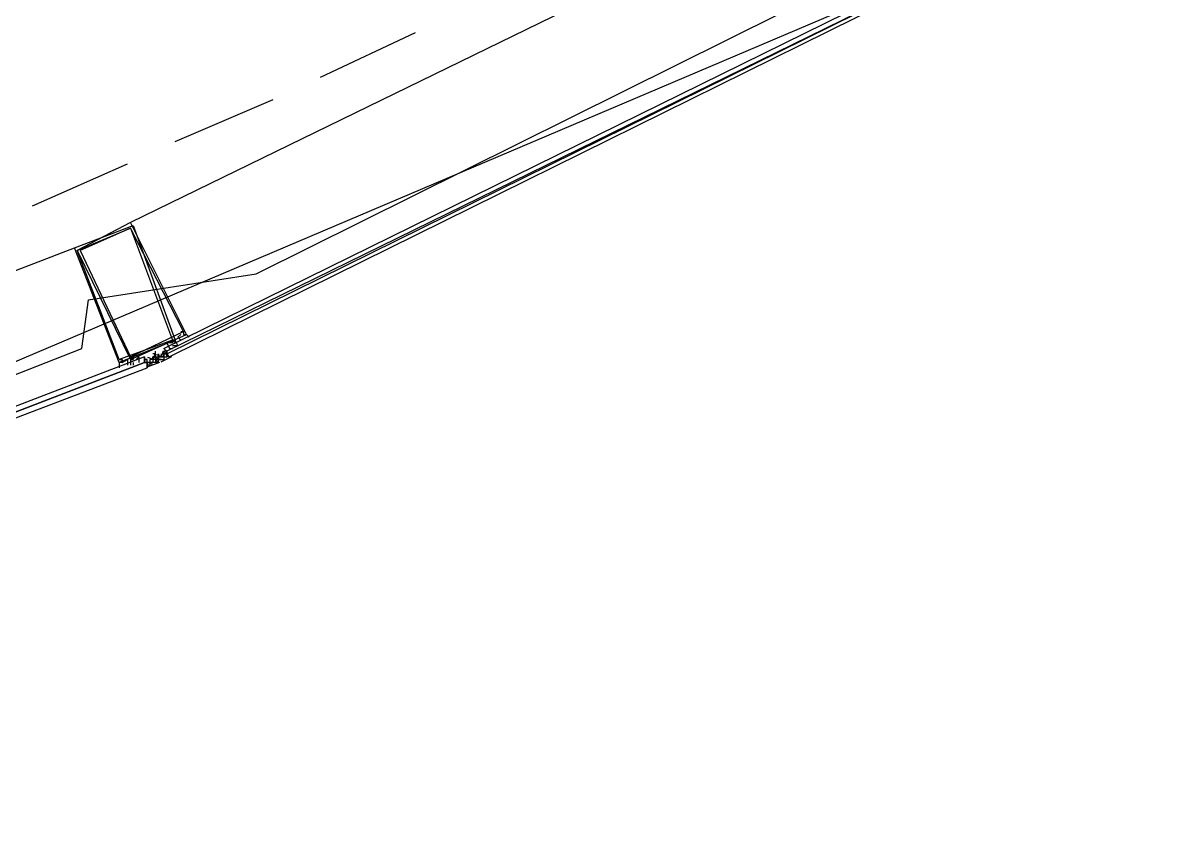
# Model space of a CAD drawing. Header units: feet. Extents: x -84 to 198, y -22 to 181.
# Drawn here: x 98.73 to 104.16, y 20.92 to 24.72 of the extents above; entities that cross this region are included whole.
import ezdxf

# ---------------------------------------------------------------- set-up
doc = ezdxf.new("R2010")
doc.units = ezdxf.units.FT
doc.layers.add('A-AREA-UNIDAD', color=30, linetype='CONTINUOUS')
doc.layers.add('A-LINEA', color=7, linetype='CONTINUOUS')

msp = doc.modelspace()

# ---------------------------------------------------------------- linework, layer by layer
at = {"layer": 'A-AREA-UNIDAD'}
msp.add_lwpolyline([(76.608, 16.8889), (84.928, 18.4889), (91.072, 20.1956), (91.52, 20.5156), (92.288, 20.6044), (95.2, 21.6889), (95.328, 21.92), (95.84, 21.92), (99.008, 23.1644), (99.04, 23.3956), (99.84, 23.52), (102.592, 24.8889), (102.688, 25.1556), (103.168, 25.1556), (106.24, 26.72), (106.272, 27.0044), (106.88, 27.0756), (109.6, 28.7289)], dxfattribs=at)
at = {"layer": 'A-LINEA'}
for p, q in [((102.5733, 25.3911), (99.24, 23.7644)), ((93.693, 20.9769), (103.4585, 25.128)), ((100.1467, 24.4578), (100.6, 24.6711)), ((99.4533, 24.1511), (99.92, 24.3511)), ((98.7733, 23.8444), (99.2267, 24.0444)), ((95.52, 22.3111), (98.9733, 23.6444)), ((99.4533, 23.2044), (99.4533, 23.2044)), ((99.4933, 23.2311), (99.4933, 23.2311)), ((99.4933, 23.2311), (99.4933, 23.2311)), ((99.4933, 23.2044), (99.4933, 23.2044)), ((99.4, 23.1644), (99.4, 23.1644)), ((99.4, 23.1644), (99.4, 23.1644)), ((99.4, 23.1644), (99.4, 23.1644)), ((99.4, 23.1644), (99.4, 23.1644)), ((99.4, 23.1511), (99.4, 23.1511)), ((99.4, 23.1511), (99.4, 23.1511)), ((99.4, 23.1511), (99.4, 23.1511)), ((99.4133, 23.1511), (99.4, 23.1511)), ((99.4, 23.1511), (99.4, 23.1511)), ((99.4, 23.1378), (99.4, 23.1511)), ((99.4, 23.1511), (99.4, 23.1511)), ((99.4, 23.1511), (99.4, 23.1511)), ((99.4, 23.1511), (99.4, 23.1511)), ((99.4133, 23.1511), (99.4133, 23.1511)), ((99.4133, 23.1511), (99.4133, 23.1511)), ((99.4133, 23.1511), (99.4133, 23.1511)), ((99.2667, 23.0978), (99.2667, 23.0978)), ((99.3067, 23.1244), (99.3067, 23.1244)), ((99.3067, 23.1244), (99.3067, 23.1244)), ((99.3067, 23.1244), (99.3067, 23.1244)), ((99.3067, 23.1244), (99.3067, 23.1244)), ((99.3067, 23.1111), (99.32, 23.1111)), ((99.3067, 23.1111), (99.3067, 23.1111)), ((99.3067, 23.1111), (99.3067, 23.1111)), ((99.3067, 23.1111), (99.3067, 23.1111)), ((99.3067, 23.1111), (99.3067, 23.1111)), ((99.3067, 23.1111), (99.3067, 23.1111)), ((99.3067, 23.1111), (99.3067, 23.1111)), ((99.32, 23.1111), (99.3067, 23.1111)), ((99.3067, 23.1111), (99.3067, 23.1111)), ((99.3067, 23.0978), (99.3067, 23.1111)), ((99.32, 23.0978), (99.3067, 23.0978)), ((99.3067, 23.0978), (99.3067, 23.0978)), ((99.3067, 23.0978), (99.3067, 23.0978)), ((99.32, 23.1111), (99.32, 23.1111)), ((99.32, 23.1111), (99.32, 23.1111)), ((99.32, 23.1111), (99.32, 23.1111)), ((99.32, 23.1111), (99.32, 23.1111)), ((99.32, 23.1111), (99.32, 23.1111)), ((99.32, 23.1111), (99.32, 23.1111)), ((99.32, 23.1111), (99.32, 23.1111)), ((99.32, 23.1111), (99.32, 23.1111)), ((99.32, 23.1111), (99.32, 23.1111)), ((99.32, 23.1111), (99.32, 23.1111)), ((99.32, 23.1111), (99.32, 23.1111)), ((99.32, 23.1111), (99.32, 23.1111)), ((99.32, 23.0978), (99.32, 23.1111)), ((99.32, 23.1111), (99.32, 23.1111)), ((99.32, 23.1111), (99.32, 23.1111)), ((99.32, 23.0978), (99.32, 23.0844)), ((99.32, 23.0978), (99.3333, 23.0978)), ((99.32, 23.0978), (99.32, 23.0978)), ((99.32, 23.0978), (99.32, 23.0978)), ((99.32, 23.0978), (99.32, 23.0978)), ((99.32, 23.0978), (99.32, 23.0978)), ((99.32, 23.0978), (99.32, 23.0978)), ((99.32, 23.0978), (99.32, 23.0978)), ((99.32, 23.0978), (99.32, 23.0844)), ((99.32, 23.0978), (99.32, 23.0978)), ((99.3333, 23.0978), (99.32, 23.0978)), ((99.32, 23.0978), (99.32, 23.0978)), ((99.32, 23.0978), (99.32, 23.0978)), ((99.32, 23.0978), (99.32, 23.0978)), ((99.32, 23.0978), (99.32, 23.0978)), ((99.32, 23.0978), (99.32, 23.0978)), ((99.32, 23.0978), (99.3333, 23.0978)), ((99.32, 23.0978), (99.32, 23.0978)), ((99.32, 23.0978), (99.32, 23.0978)), ((99.32, 23.0978), (99.32, 23.0978)), ((99.32, 23.0978), (99.32, 23.0978)), ((99.32, 23.0978), (99.32, 23.0978)), ((99.32, 23.0978), (99.32, 23.0978)), ((99.32, 23.0978), (99.32, 23.0978)), ((99.32, 23.0978), (99.32, 23.0978)), ((99.32, 23.0978), (99.32, 23.0978)), ((99.3779, 23.0978), (99.3237, 23.077)), ((99.3333, 23.1111), (99.3333, 23.0978)), ((99.3333, 23.1111), (99.3333, 23.1111)), ((99.3333, 23.1111), (99.3333, 23.1111)), ((99.3333, 23.1111), (99.3333, 23.1111)), ((99.3333, 23.1111), (99.3333, 23.1111)), ((99.3333, 23.1111), (99.3333, 23.1111)), ((99.3333, 23.1111), (99.3333, 23.0978)), ((99.3333, 23.1111), (99.3333, 23.1111)), ((99.3333, 23.1111), (99.3333, 23.1111)), ((99.3333, 23.1111), (99.3333, 23.1111)), ((99.3467, 23.1111), (99.3333, 23.1111)), ((99.3333, 23.1111), (99.3333, 23.1111)), ((99.3333, 23.1111), (99.3333, 23.1111)), ((99.3333, 23.1111), (99.3333, 23.0978)), ((99.3333, 23.0978), (99.3333, 23.0978)), ((99.3333, 23.0978), (99.3333, 23.0978)), ((99.3333, 23.0978), (99.3333, 23.0978)), ((99.3333, 23.0978), (99.3333, 23.0978)), ((99.3333, 23.0978), (99.3333, 23.0978)), ((99.3333, 23.0978), (99.3333, 23.0844)), ((99.3333, 23.0978), (99.3333, 23.0978)), ((99.3467, 23.0978), (99.3333, 23.0978)), ((99.3333, 23.0978), (99.3333, 23.0978)), ((99.3333, 23.0978), (99.3333, 23.0978)), ((99.3333, 23.0978), (99.3333, 23.0978)), ((99.3333, 23.0978), (99.3333, 23.0978)), ((99.3333, 23.0978), (99.3333, 23.0978)), ((99.3333, 23.0978), (99.3333, 23.0978)), ((99.3333, 23.0978), (99.3333, 23.0978)), ((99.3467, 23.0978), (99.3333, 23.0978)), ((99.3333, 23.0978), (99.3333, 23.0978)), ((99.3333, 23.0978), (99.3333, 23.0978)), ((99.3333, 23.0978), (99.3333, 23.0978)), ((99.3333, 23.0978), (99.3333, 23.0978)), ((99.3333, 23.0978), (99.3333, 23.0978)), ((99.3333, 23.0978), (99.3333, 23.0978)), ((99.3333, 23.0978), (99.3333, 23.0978)), ((99.3333, 23.0978), (99.3333, 23.0978)), ((99.3333, 23.0978), (99.3467, 23.0844)), ((99.3333, 23.0978), (99.3467, 23.0978)), ((99.3333, 23.0978), (99.3467, 23.0978)), ((99.3333, 23.0978), (99.3467, 23.0978)), ((99.3333, 23.0978), (99.3467, 23.0978)), ((99.3333, 23.0978), (99.3467, 23.0978)), ((99.36, 23.1378), (99.3467, 23.1378)), ((99.3467, 23.1378), (99.3467, 23.1378)), ((99.3467, 23.1244), (99.36, 23.1244)), ((99.36, 23.1244), (99.3467, 23.1244)), ((99.3467, 23.1244), (99.3467, 23.1111)), ((99.3467, 23.1244), (99.3467, 23.1244)), ((99.3467, 23.1244), (99.3467, 23.1244)), ((99.3467, 23.1244), (99.3467, 23.1244)), ((99.3467, 23.1244), (99.3467, 23.1244)), ((99.36, 23.1244), (99.3467, 23.1244)), ((99.3467, 23.1244), (99.3467, 23.1244)), ((99.3467, 23.1111), (99.3467, 23.1244)), ((99.3467, 23.1111), (99.3467, 23.1244)), ((99.3467, 23.1111), (99.3467, 23.1111)), ((99.3467, 23.1111), (99.3467, 23.1111)), ((99.3467, 23.1111), (99.3467, 23.1111)), ((99.3467, 23.1111), (99.3467, 23.1111)), ((99.3467, 23.1111), (99.3467, 23.1111)), ((99.3467, 23.1111), (99.3467, 23.1111)), ((99.3467, 23.1111), (99.3467, 23.0978)), ((99.3467, 23.1111), (99.3467, 23.1111)), ((99.3467, 23.1111), (99.3467, 23.1111)), ((99.3467, 23.1111), (99.3467, 23.1111)), ((99.3467, 23.1111), (99.3467, 23.1111)), ((99.3467, 23.1111), (99.3467, 23.1111)), ((99.3467, 23.1111), (99.3467, 23.1111)), ((99.3467, 23.1111), (99.3467, 23.1111)), ((99.3467, 23.1111), (99.3467, 23.1111)), ((99.3467, 23.1111), (99.3467, 23.1111)), ((99.3467, 23.1111), (99.3467, 23.1111)), ((99.3467, 23.1111), (99.3467, 23.1111)), ((99.3467, 23.1111), (99.3467, 23.1111)), ((99.3467, 23.1111), (99.3467, 23.1111)), ((99.36, 23.1111), (99.3467, 23.1111)), ((99.3467, 23.1111), (99.3467, 23.1111)), ((99.3467, 23.1111), (99.3467, 23.1111)), ((99.3467, 23.1111), (99.3467, 23.1111)), ((99.3467, 23.1111), (99.3467, 23.1111)), ((99.3467, 23.1111), (99.3467, 23.1111)), ((99.3467, 23.1111), (99.3467, 23.1111)), ((99.3467, 23.1111), (99.3467, 23.1111)), ((99.3467, 23.1111), (99.3467, 23.0978)), ((99.3467, 23.1111), (99.3467, 23.1111)), ((99.3467, 23.1111), (99.3467, 23.1111)), ((99.3467, 23.0978), (99.3467, 23.0978)), ((99.3467, 23.0978), (99.3467, 23.0978)), ((99.3467, 23.0978), (99.3467, 23.0978)), ((99.3467, 23.0978), (99.3467, 23.0978)), ((99.3467, 23.0978), (99.3467, 23.0978)), ((99.3467, 23.0978), (99.3467, 23.0978)), ((99.36, 23.0978), (99.3467, 23.0978)), ((99.3467, 23.0978), (99.3467, 23.0978)), ((99.3467, 23.0978), (99.3467, 23.0978)), ((99.36, 23.0978), (99.3467, 23.0978)), ((99.3467, 23.0978), (99.3467, 23.0978)), ((99.3467, 23.0978), (99.3467, 23.0978)), ((99.3467, 23.0978), (99.3467, 23.0978)), ((99.3467, 23.0978), (99.3467, 23.0978)), ((99.3467, 23.0978), (99.3467, 23.0978)), ((99.3467, 23.0978), (99.3467, 23.0978)), ((99.3467, 23.0978), (99.3467, 23.0978)), ((99.3467, 23.0978), (99.3467, 23.0978)), ((99.3467, 23.0978), (99.3467, 23.0978)), ((99.3467, 23.0978), (99.3467, 23.0978)), ((99.3467, 23.0978), (99.3467, 23.0978)), ((99.3467, 23.0978), (99.3467, 23.0978)), ((99.3467, 23.0978), (99.3467, 23.0978)), ((99.3467, 23.0978), (99.3467, 23.0978)), ((99.3467, 23.0978), (99.3467, 23.0978)), ((99.36, 23.1378), (99.36, 23.1378)), ((99.36, 23.1378), (99.36, 23.1378)), ((99.36, 23.1378), (99.36, 23.1378)), ((99.36, 23.1378), (99.36, 23.1378)), ((99.36, 23.1378), (99.36, 23.1378)), ((99.36, 23.1378), (99.36, 23.1378)), ((99.36, 23.1378), (99.36, 23.1378)), ((99.36, 23.1378), (99.36, 23.1378)), ((99.36, 23.1378), (99.36, 23.1378)), ((99.36, 23.1378), (99.36, 23.1378)), ((99.36, 23.1378), (99.36, 23.1378)), ((99.36, 23.1244), (99.36, 23.1244)), ((99.36, 23.1244), (99.36, 23.1244)), ((99.36, 23.1244), (99.36, 23.1244)), ((99.36, 23.1244), (99.36, 23.1244)), ((99.36, 23.1244), (99.36, 23.1244)), ((99.36, 23.1244), (99.36, 23.1244)), ((99.36, 23.1244), (99.36, 23.1244)), ((99.36, 23.1244), (99.36, 23.1244)), ((99.36, 23.1244), (99.36, 23.1244)), ((99.36, 23.1244), (99.36, 23.1244)), ((99.36, 23.1244), (99.36, 23.1244)), ((99.36, 23.1244), (99.36, 23.1244)), ((99.36, 23.1111), (99.36, 23.1244)), ((99.36, 23.1111), (99.36, 23.1244)), ((99.36, 23.1244), (99.36, 23.1244)), ((99.36, 23.1244), (99.36, 23.1244)), ((99.36, 23.1244), (99.3733, 23.1244)), ((99.36, 23.1244), (99.36, 23.1244)), ((99.36, 23.1244), (99.36, 23.1244)), ((99.36, 23.1244), (99.36, 23.1244)), ((99.36, 23.1244), (99.36, 23.1244)), ((99.36, 23.1244), (99.36, 23.1244)), ((99.36, 23.1244), (99.36, 23.1244)), ((99.36, 23.1244), (99.36, 23.1244)), ((99.3733, 23.1111), (99.36, 23.1244)), ((99.36, 23.1244), (99.36, 23.1244)), ((99.36, 23.1244), (99.36, 23.1244)), ((99.36, 23.1111), (99.36, 23.1111)), ((99.36, 23.1111), (99.36, 23.1111)), ((99.36, 23.1111), (99.36, 23.1111)), ((99.36, 23.1111), (99.36, 23.1111)), ((99.36, 23.1111), (99.36, 23.1111)), ((99.36, 23.1111), (99.36, 23.1111)), ((99.36, 23.1111), (99.36, 23.1111)), ((99.36, 23.1111), (99.36, 23.1111)), ((99.36, 23.1111), (99.36, 23.1111)), ((99.36, 23.1111), (99.36, 23.0978)), ((99.36, 23.1111), (99.36, 23.1111)), ((99.36, 23.1111), (99.36, 23.1111)), ((99.36, 23.1111), (99.36, 23.1111)), ((99.36, 23.1111), (99.36, 23.1111)), ((99.36, 23.1111), (99.36, 23.1111)), ((99.36, 23.1111), (99.36, 23.1111)), ((99.36, 23.1111), (99.36, 23.1111)), ((99.36, 23.1111), (99.36, 23.1111)), ((99.36, 23.1111), (99.36, 23.1111)), ((99.36, 23.1111), (99.36, 23.1111)), ((99.36, 23.1111), (99.36, 23.1111)), ((99.36, 23.1111), (99.36, 23.1111)), ((99.36, 23.1111), (99.36, 23.1111)), ((99.36, 23.0978), (99.36, 23.0978)), ((99.36, 23.0978), (99.36, 23.0978)), ((99.36, 23.0978), (99.36, 23.0978)), ((99.36, 23.0978), (99.36, 23.0978)), ((99.3733, 23.0978), (99.36, 23.0978)), ((99.36, 23.0978), (99.36, 23.0978)), ((99.36, 23.0978), (99.36, 23.0978)), ((99.36, 23.0978), (99.36, 23.0978)), ((99.36, 23.0978), (99.36, 23.0978)), ((99.36, 23.0978), (99.36, 23.0978)), ((99.36, 23.0978), (99.36, 23.0978)), ((99.36, 23.0978), (99.36, 23.0978)), ((99.36, 23.0978), (99.36, 23.0978)), ((99.36, 23.0978), (99.36, 23.0978)), ((99.36, 23.0978), (99.36, 23.0978)), ((99.36, 23.0978), (99.36, 23.0978)), ((99.36, 23.0978), (99.36, 23.0978)), ((99.3733, 23.1378), (99.3733, 23.1244)), ((99.3733, 23.1378), (99.3733, 23.1378)), ((99.3733, 23.1378), (99.3733, 23.1378)), ((99.3733, 23.1378), (99.3733, 23.1378)), ((99.3733, 23.1378), (99.3733, 23.1378)), ((99.3733, 23.1378), (99.3733, 23.1378)), ((99.3733, 23.1244), (99.3733, 23.1244)), ((99.3733, 23.1244), (99.3733, 23.1244)), ((99.3733, 23.1244), (99.3867, 23.1244)), ((99.3733, 23.1244), (99.3733, 23.1244)), ((99.3733, 23.1244), (99.3733, 23.1244)), ((99.3733, 23.1244), (99.3733, 23.1244)), ((99.3733, 23.1244), (99.3733, 23.1244)), ((99.3733, 23.1244), (99.3733, 23.1244)), ((99.3733, 23.1244), (99.3733, 23.1244)), ((99.3733, 23.1244), (99.3733, 23.1244)), ((99.3733, 23.1244), (99.3733, 23.1244)), ((99.3733, 23.1244), (99.3733, 23.1244)), ((99.3733, 23.1244), (99.3733, 23.1244)), ((99.3733, 23.1244), (99.3733, 23.1244)), ((99.3733, 23.1244), (99.3733, 23.1244)), ((99.3733, 23.1244), (99.3733, 23.1244)), ((99.3733, 23.1111), (99.3733, 23.1244)), ((99.3733, 23.1111), (99.3733, 23.1111)), ((99.3733, 23.1111), (99.3733, 23.1111)), ((99.3733, 23.1111), (99.3733, 23.1111)), ((99.3733, 23.1111), (99.3733, 23.1111)), ((99.3867, 23.1111), (99.3733, 23.1111)), ((99.3733, 23.1111), (99.3733, 23.1111)), ((99.3733, 23.1111), (99.3733, 23.1111)), ((99.3733, 23.1111), (99.3733, 23.1111)), ((99.3733, 23.0978), (99.3733, 23.1111)), ((99.3733, 23.1111), (99.3733, 23.1111)), ((99.3733, 23.1111), (99.3733, 23.1111)), ((99.3733, 23.1111), (99.3733, 23.1111)), ((99.3733, 23.1111), (99.3733, 23.1111)), ((99.3733, 23.0978), (99.3733, 23.1111)), ((99.3867, 23.1111), (99.3733, 23.1111)), ((99.3733, 23.1111), (99.3733, 23.1111)), ((99.3733, 23.1111), (99.3733, 23.1111)), ((99.3867, 23.1111), (99.3733, 23.1111)), ((99.3733, 23.1111), (99.3733, 23.1111)), ((99.3733, 23.1111), (99.3733, 23.1111)), ((99.3733, 23.0978), (99.3733, 23.0978)), ((99.3733, 23.0978), (99.3733, 23.0978)), ((99.3733, 23.0978), (99.3733, 23.0978)), ((99.3733, 23.0978), (99.3733, 23.0978)), ((99.3733, 23.0978), (99.3733, 23.0978)), ((99.4366, 23.1239), (99.3846, 23.0982)), ((99.3867, 23.1378), (99.3867, 23.1378)), ((99.3867, 23.1378), (99.3867, 23.1378)), ((99.3867, 23.1378), (99.3867, 23.1378)), ((99.3867, 23.1378), (99.3867, 23.1378)), ((99.3867, 23.1378), (99.3867, 23.1378)), ((99.3867, 23.1378), (99.3867, 23.1378)), ((99.3867, 23.1378), (99.3867, 23.1378)), ((99.3867, 23.1378), (99.3867, 23.1378)), ((99.3867, 23.1378), (99.3867, 23.1378)), ((99.3867, 23.1378), (99.3867, 23.1244)), ((99.3867, 23.1244), (99.3867, 23.1244)), ((99.3867, 23.1244), (99.3867, 23.1244)), ((99.3867, 23.1244), (99.3867, 23.1244)), ((99.3867, 23.1244), (99.3867, 23.1244)), ((99.3867, 23.1244), (99.3867, 23.1244)), ((99.3867, 23.1244), (99.3867, 23.1244)), ((99.3867, 23.1244), (99.3867, 23.1244)), ((99.3867, 23.1244), (99.3867, 23.1244)), ((99.3867, 23.1244), (99.3867, 23.1244)), ((99.3867, 23.1244), (99.3867, 23.1244)), ((99.3867, 23.1244), (99.3867, 23.1244)), ((99.3867, 23.1244), (99.3867, 23.1244)), ((99.3867, 23.1244), (99.3867, 23.1244)), ((99.3867, 23.1244), (99.3867, 23.1244)), ((99.3867, 23.1244), (99.3867, 23.1244)), ((99.3867, 23.1244), (99.3867, 23.1244)), ((99.3867, 23.1244), (99.3867, 23.1244)), ((99.3867, 23.1244), (99.3867, 23.1244)), ((99.3867, 23.1244), (99.3867, 23.1244)), ((99.3867, 23.1244), (99.3867, 23.1244)), ((99.3867, 23.1244), (99.3867, 23.1244)), ((99.3867, 23.1244), (99.3867, 23.1244)), ((99.3867, 23.1244), (99.4, 23.1244)), ((99.4, 23.1244), (99.3867, 23.1244)), ((99.3867, 23.1244), (99.3867, 23.1244)), ((99.3867, 23.1244), (99.3867, 23.1244)), ((99.4, 23.1244), (99.3867, 23.1244)), ((99.3867, 23.1244), (99.3867, 23.1244)), ((99.3867, 23.1244), (99.3867, 23.1244)), ((99.3867, 23.1244), (99.3867, 23.1244)), ((99.3867, 23.1111), (99.3867, 23.1111)), ((99.3867, 23.1111), (99.3867, 23.1111)), ((99.3867, 23.1111), (99.3867, 23.1111)), ((99.3867, 23.1111), (99.4, 23.1111)), ((99.3867, 23.1111), (99.3867, 23.1111)), ((99.3867, 23.1111), (99.3867, 23.1111)), ((99.3867, 23.1111), (99.3867, 23.1111)), ((99.3867, 23.1111), (99.3867, 23.1111)), ((99.3867, 23.1111), (99.3867, 23.1111)), ((99.3867, 23.1111), (99.3867, 23.1111)), ((99.3867, 23.1111), (99.3867, 23.1111)), ((99.3867, 23.1111), (99.3867, 23.1111)), ((99.3867, 23.1111), (99.3867, 23.1111)), ((99.3867, 23.1111), (99.3867, 23.1111)), ((99.3867, 23.1111), (99.3867, 23.1111)), ((99.3867, 23.1111), (99.3867, 23.1111)), ((99.3867, 23.1111), (99.3867, 23.1111)), ((99.3867, 23.1111), (99.3867, 23.1111)), ((99.3867, 23.1111), (99.3867, 23.1111)), ((99.3867, 23.1111), (99.3867, 23.1111)), ((99.3867, 23.1111), (99.3867, 23.1111)), ((99.3867, 23.1111), (99.3867, 23.1111)), ((99.3867, 23.1111), (99.3867, 23.1111)), ((99.3867, 23.1111), (99.3867, 23.1111)), ((99.3867, 23.1111), (99.3867, 23.1111)), ((99.3867, 23.1111), (99.3867, 23.1111)), ((99.3867, 23.1111), (99.3867, 23.1111)), ((99.3867, 23.1111), (99.3867, 23.1111)), ((99.4, 23.1378), (99.4, 23.1378)), ((99.4, 23.1378), (99.4, 23.1378)), ((99.4, 23.1378), (99.4, 23.1378)), ((99.4, 23.1378), (99.4, 23.1378)), ((99.4, 23.1378), (99.4, 23.1378)), ((99.4, 23.1378), (99.4, 23.1378)), ((99.4, 23.1378), (99.4, 23.1378)), ((99.4, 23.1378), (99.4, 23.1378)), ((99.4, 23.1378), (99.4, 23.1378)), ((99.4, 23.1378), (99.4, 23.1378)), ((99.4, 23.1378), (99.4, 23.1378)), ((99.4, 23.1378), (99.4, 23.1378)), ((99.4, 23.1378), (99.4, 23.1378)), ((99.4, 23.1378), (99.4, 23.1378)), ((99.4, 23.1378), (99.4, 23.1378)), ((99.4, 23.1378), (99.4, 23.1378)), ((99.4, 23.1378), (99.4, 23.1378)), ((99.4, 23.1378), (99.4, 23.1378)), ((99.4, 23.1378), (99.4, 23.1378)), ((99.4, 23.1378), (99.4, 23.1378)), ((99.4133, 23.1378), (99.4, 23.1378)), ((99.4, 23.1378), (99.4, 23.1378)), ((99.4, 23.1378), (99.4, 23.1378)), ((99.4133, 23.1378), (99.4, 23.1378)), ((99.4, 23.1378), (99.4, 23.1378)), ((99.4, 23.1378), (99.4, 23.1378)), ((99.4, 23.1244), (99.4, 23.1244)), ((99.4, 23.1244), (99.4, 23.1244)), ((99.4, 23.1244), (99.4, 23.1244)), ((99.4, 23.1244), (99.4, 23.1244)), ((99.4, 23.1244), (99.4, 23.1111)), ((99.4, 23.1244), (99.4, 23.1244)), ((99.4, 23.1244), (99.4, 23.1244)), ((99.4, 23.1244), (99.4, 23.1244)), ((99.4, 23.1244), (99.4, 23.1244)), ((99.4, 23.1244), (99.4, 23.1244)), ((99.4, 23.1244), (99.4, 23.1244)), ((99.4, 23.1244), (99.4, 23.1244)), ((99.4, 23.1244), (99.4, 23.1244)), ((99.4, 23.1244), (99.4, 23.1244)), ((99.4, 23.1244), (99.4, 23.1244)), ((99.4, 23.1244), (99.4, 23.1244)), ((99.4, 23.1244), (99.4, 23.1244)), ((99.4, 23.1244), (99.4, 23.1244)), ((99.4, 23.1244), (99.4, 23.1244)), ((99.4, 23.1244), (99.4, 23.1111)), ((99.4, 23.1244), (99.4, 23.1244)), ((99.4, 23.1244), (99.4, 23.1244)), ((99.4, 23.1244), (99.4, 23.1244)), ((99.4, 23.1244), (99.4, 23.1244)), ((99.4, 23.1244), (99.4, 23.1244)), ((99.4, 23.1111), (99.4, 23.1111)), ((99.4, 23.1111), (99.4, 23.1111)), ((99.4133, 23.1378), (99.4133, 23.1378)), ((99.4133, 23.1378), (99.4133, 23.1378)), ((99.4133, 23.1378), (99.4133, 23.1378)), ((99.4133, 23.1378), (99.4133, 23.1378)), ((99.4133, 23.1378), (99.4133, 23.1378)), ((99.4133, 23.1378), (99.4133, 23.1378)), ((99.4133, 23.1378), (99.4133, 23.1378)), ((99.4133, 23.1378), (99.4133, 23.1378)), ((99.4133, 23.1378), (99.4133, 23.1378)), ((99.4133, 23.1378), (99.4133, 23.1378)), ((99.4133, 23.1378), (99.4133, 23.1378)), ((99.4133, 23.1378), (99.4133, 23.1378)), ((99.4133, 23.1378), (99.4133, 23.1378)), ((99.4133, 23.1378), (99.4133, 23.1378)), ((99.4133, 23.1378), (99.4133, 23.1378)), ((99.4133, 23.1378), (99.4133, 23.1378)), ((99.4133, 23.1244), (99.4133, 23.1378)), ((99.4133, 23.1378), (99.4133, 23.1378)), ((99.4133, 23.1244), (99.4133, 23.1244)), ((99.4133, 23.1244), (99.4133, 23.1244)), ((99.4133, 23.1244), (99.4133, 23.1244)), ((99.4133, 23.1244), (99.4133, 23.1244)), ((99.4133, 23.1244), (99.4133, 23.1244)), ((99.4133, 23.1244), (99.4133, 23.1244)), ((99.4133, 23.1244), (99.4133, 23.1244)), ((99.4133, 23.1244), (99.4133, 23.1244)), ((99.4133, 23.1244), (99.4133, 23.1244)), ((99.4133, 23.1244), (99.4133, 23.1244)), ((99.4133, 23.1244), (99.4133, 23.1244)), ((99.4133, 23.1244), (99.4133, 23.1244)), ((99.4133, 23.1244), (99.4133, 23.1244)), ((99.4133, 23.1244), (99.4133, 23.1244)), ((99.4133, 23.1244), (99.4133, 23.1244)), ((99.4133, 23.1244), (99.4133, 23.1244)), ((99.4267, 23.1244), (99.4133, 23.1244)), ((99.4133, 23.1244), (99.4133, 23.1244)), ((99.4267, 23.1244), (99.4267, 23.1244)), ((99.4267, 23.1244), (99.4267, 23.1244)), ((99.4267, 23.1244), (99.4267, 23.1244)), ((99.4267, 23.1244), (99.4267, 23.1244)), ((99.4267, 23.1244), (99.4267, 23.1244)), ((99.2, 23.0844), (99.2, 23.0844)), ((99.2, 23.0711), (99.2, 23.0711)), ((99.2667, 23.0844), (99.2667, 23.0844)), ((99.32, 23.0844), (99.32, 23.0844)), ((99.32, 23.0844), (99.32, 23.0844)), ((99.32, 23.0844), (99.32, 23.0844)), ((99.32, 23.0844), (99.32, 23.0844)), ((99.32, 23.0844), (99.32, 23.0844)), ((99.32, 23.0844), (99.32, 23.0844)), ((99.32, 23.0844), (99.32, 23.0844)), ((99.32, 23.0844), (99.32, 23.0844)), ((99.32, 23.0844), (99.32, 23.0844)), ((99.32, 23.0844), (99.32, 23.0844)), ((99.32, 23.0844), (99.32, 23.0844)), ((99.32, 23.0844), (99.32, 23.0844)), ((99.32, 23.0844), (99.32, 23.0844)), ((99.32, 23.0844), (99.32, 23.0844)), ((99.32, 23.0844), (99.32, 23.0844)), ((99.32, 23.0844), (99.32, 23.0844)), ((99.32, 23.0844), (99.32, 23.0844)), ((99.3333, 23.0844), (99.3333, 23.0844)), ((99.3333, 23.0844), (99.3333, 23.0844)), ((99.3333, 23.0844), (99.3333, 23.0844)), ((99.3333, 23.0844), (99.3333, 23.0844)), ((99.3333, 23.0844), (99.3333, 23.0844)), ((99.3333, 23.0844), (99.3333, 23.0844))]:
    msp.add_line(p, q, dxfattribs=at)
for points in [[(102.9467, 24.8978), (102.9467, 24.8844), (99.4133, 23.1511), (99.4, 23.1644), (102.9467, 24.9111), (102.9467, 24.8978)], [(102.96, 24.8711), (99.4267, 23.1244), (99.4133, 23.1378), (102.9467, 24.8844), (102.96, 24.8844), (102.96, 24.8711)], [(98.9733, 23.6444), (99.2533, 23.7511), (99.4533, 23.2044), (99.1867, 23.0978), (98.9733, 23.6444)], [(99.24, 23.7644), (98.9867, 23.6311), (99.24, 23.1111), (99.5067, 23.2311), (99.24, 23.7644)], [(98.9867, 23.6311), (99.24, 23.7378), (99.44, 23.2044), (99.1867, 23.1111), (98.9867, 23.6311)], [(99.24, 23.7378), (99, 23.6311), (99.24, 23.1244), (99.4933, 23.2444), (99.24, 23.7378)], [(99.4533, 23.1911), (99.44, 23.2044), (99.4533, 23.2044), (99.4533, 23.2044), (99.44, 23.2044), (99.44, 23.2044), (99.44, 23.2044), (99.44, 23.1911), (99.44, 23.2044), (99.44, 23.1911), (99.44, 23.1911), (99.4133, 23.1911), (99.4133, 23.1911), (99.4267, 23.1644), (99.4267, 23.1644), (99.44, 23.1644), (99.44, 23.1644)], [(99.44, 23.1778), (99.4533, 23.1778), (99.4533, 23.1778), (99.4667, 23.1778), (99.4667, 23.1778), (99.4667, 23.1778), (99.4533, 23.2044), (99.4533, 23.2044), (99.4533, 23.1911)], [(99.48, 23.2044), (99.48, 23.2044), (99.48, 23.2044), (99.4667, 23.2178), (99.4667, 23.2178), (99.48, 23.2311), (99.48, 23.2311), (99.48, 23.2311), (99.48, 23.2311), (99.48, 23.2311), (99.48, 23.2311), (99.48, 23.2311)], [(99.48, 23.2444), (99.4933, 23.2444), (99.4933, 23.2311), (99.4933, 23.2311), (99.4933, 23.2311), (99.4933, 23.2311), (99.5067, 23.2311), (99.5067, 23.2311), (99.52, 23.2178), (99.52, 23.2178)], [(99.48, 23.2311), (99.48, 23.2311), (99.48, 23.2311)], [(99.4933, 23.2044), (99.4933, 23.2044), (99.4933, 23.2044)], [(99.5067, 23.2178), (99.5067, 23.2178), (99.5067, 23.2178)], [(99.3733, 23.0978), (99.3733, 23.1111), (99.36, 23.1111), (99.36, 23.1244), (99.36, 23.1378), (99.36, 23.1511)], [(99.3621, 23.1355), (99.3883, 23.1263), (99.3984, 23.1522)], [(99.4, 23.1644), (99.4133, 23.1511), (99.4133, 23.1378), (99.4267, 23.1244)], [(99.4, 23.1511), (99.4133, 23.1378), (99.4133, 23.1244)], [(99.4, 23.1378), (99.4133, 23.1378), (99.4133, 23.1511)], [(99.4, 23.1378), (99.4133, 23.1378), (99.4133, 23.1511)], [(95.6267, 21.6978), (95.6267, 21.6844), (99.3067, 23.0978), (99.3067, 23.1111), (99.3067, 23.1244), (95.6267, 21.7111), (95.6133, 21.7111), (95.6267, 21.6978)], [(95.64, 21.6711), (99.32, 23.0711), (99.32, 23.0844), (99.32, 23.0978), (99.3067, 23.0978), (95.6267, 21.6844), (95.64, 21.6711)], [(99.2, 23.1111), (99.2, 23.1111), (99.2, 23.1111), (99.2, 23.1111), (99.2, 23.1111), (99.2, 23.1111), (99.2, 23.1111), (99.1867, 23.1111), (99.1867, 23.1111), (99.2, 23.1111), (99.2, 23.0978), (99.2, 23.0978), (99.1867, 23.0978), (99.1867, 23.0978), (99.1867, 23.0711), (99.1867, 23.0711)], [(99.2, 23.0978), (99.2, 23.1111), (99.2, 23.1111), (99.2, 23.0978), (99.2, 23.0978), (99.2267, 23.1111), (99.2267, 23.1111), (99.2267, 23.0844), (99.2267, 23.0844), (99.2267, 23.0844), (99.2267, 23.0844)], [(99.2533, 23.1111), (99.2533, 23.1111), (99.2533, 23.1244), (99.2533, 23.1244), (99.2533, 23.1244), (99.2533, 23.1244), (99.2533, 23.1244), (99.24, 23.1111), (99.24, 23.1111), (99.2533, 23.1111), (99.2533, 23.1111), (99.2533, 23.1111), (99.24, 23.1111), (99.24, 23.1111), (99.24, 23.0844), (99.24, 23.0844)], [(99.2533, 23.0978), (99.2533, 23.0844), (99.2533, 23.0844)], [(99.2667, 23.1111), (99.28, 23.1244), (99.28, 23.1244), (99.28, 23.0978), (99.28, 23.0978), (99.28, 23.0978), (99.28, 23.0978)], [(99.3067, 23.1244), (99.3067, 23.1111), (99.3067, 23.0978), (99.32, 23.0978), (99.32, 23.0844), (99.32, 23.0711)], [(99.3333, 23.0978), (99.3333, 23.0844), (99.32, 23.0844)], [(99.3218, 23.1228), (99.3477, 23.1126), (99.3587, 23.1382)], [(99.3733, 23.0978), (99.36, 23.1111), (99.36, 23.1244), (99.36, 23.1378), (99.3467, 23.1378)], [(99.3467, 23.1244), (99.3467, 23.1244), (99.36, 23.1244), (99.36, 23.1111), (99.36, 23.1111)], [(99.36, 23.1111), (99.3467, 23.1111), (99.3467, 23.0978)], [(99.36, 23.1111), (99.36, 23.1111), (99.36, 23.0978)], [(99.3733, 23.1244), (99.3733, 23.1244), (99.3733, 23.1378)], [(99.3733, 23.1244), (99.3733, 23.1244), (99.3733, 23.1111), (99.3867, 23.1111)], [(99.3733, 23.1244), (99.3733, 23.1244), (99.3867, 23.1244), (99.4, 23.1244), (99.4, 23.1244)], [(99.4, 23.1378), (99.4, 23.1244), (99.4133, 23.1244)], [(99.4, 23.1244), (99.4, 23.1244), (99.4, 23.1378), (99.4133, 23.1378)], [(99.2133, 23.0844), (99.2133, 23.0844), (99.2133, 23.0844)]]:
    msp.add_lwpolyline(points, dxfattribs=at)
for points in [[(99.44, 23.1911), (99.44, 23.1911), (99.44, 23.2044), (99.44, 23.2044)], [(99.2533, 23.1111), (99.2533, 23.1111), (99.2533, 23.1244), (99.2533, 23.1244)]]:
    msp.add_lwpolyline(points, close=True, dxfattribs=at)

doc.saveas('drawing.dxf')
